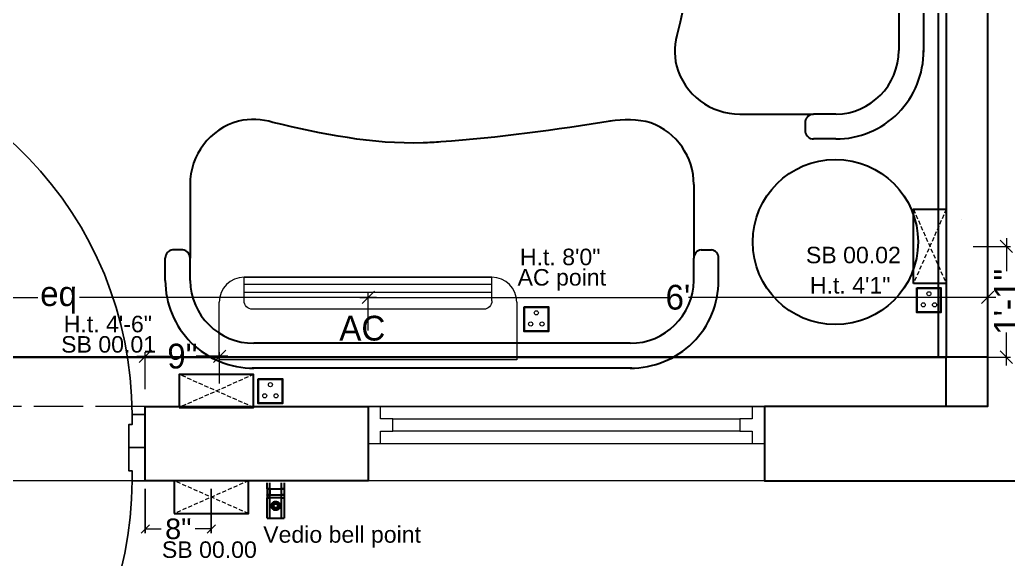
# Model space of a CAD drawing. Header units: millimetres. Extents: x 35877 to 3066687, y -650199 to -40525.
# Drawn here: x 148783.3 to 148902.9, y -180253.2 to -180187.8 of the extents above; entities that cross this region are included whole.
import ezdxf

# ---------------------------------------------------------------- set-up
doc = ezdxf.new("R2010")
doc.units = ezdxf.units.MM
doc.header["$MEASUREMENT"] = 0
doc.header["$PDMODE"] = 35
for name, pattern in [('ACAD_ISO02W100', [15, 12, -3]), ('DASHED', [0.75, 0.5, -0.25]), ('DASHED2', [0.375, 0.25, -0.125])]:
    doc.linetypes.add(name, pattern=pattern)
doc.layers.get('Defpoints').update_dxf_attribs({"color": 220})
doc.layers.add('AR DOOR', color=40, linetype='Continuous')
doc.layers.add('AR ELE-5', color=134, linetype='Continuous')
for name, color, linetype, lineweight in [('dim05', 1, 'Continuous', 13), ('el', 7, 'Continuous', 20), ('ELEC-wires', 1, 'DASHED2', 13), ('Electrical', 84, 'Continuous', 30), ('FUR', 250, 'Continuous', 0), ('FURNI', 25, 'Continuous', 5), ('FURNITURE', 32, 'Continuous', 9), ('furniture dimensions', 1, 'DASHED', 0), ('FURNITURE-1', 252, 'Continuous', 13), ('GROUND FLOOR', 7, 'Continuous', 9), ('GROUND FLOOR  ( PLINE )', 251, 'Continuous', 30), ('GROUND FLOOR ( DW_RAIL )', 7, 'Continuous', 9), ('hatch-rcc', 251, 'Continuous', 9), ('Labelling', 1, 'Continuous', 25), ('Text', 7, 'Continuous', 15), ('wall', 7, 'Continuous', 30)]:
    doc.layers.add(name, color=color, linetype=linetype, lineweight=lineweight)
doc.styles.add('Arial', font='arial.ttf')
doc.styles.add('century g', font='GOTHIC.TTF')
doc.styles.get("Standard").update_dxf_attribs({"font": 'arial.ttf', "height": 6})
doc.styles.add('TEXT', font='eurr____.ttf')
doc.dimstyles.new('Archana', dxfattribs={"dimtxt": 2, "dimasz": 0.75, "dimexe": 0.5, "dimexo": 0.5, "dimgap": 0, "dimtad": 0, "dimzin": 0, "dimdsep": 46, "dimlunit": 4, "dimtxsty": 'century g', "dimblk": 'OBLIQUE', "dimcen": 0, "dimdle": 1, "dimclrd": 256, "dimclre": 256, "dimclrt": 256, "dimadec": 0, "dimazin": 0, "dimtfac": 1, "dimtofl": 0, "dimtmove": 1, "dimatfit": 3, "dimfxl": 1, "dimfxlon": 1, "dimtolj": 1, "dimtzin": 0, "dimlwd": -1, "dimlwe": -1, "dimarcsym": 0})
doc.dimstyles.new('ISO-25', dxfattribs={"dimtxt": 2.5, "dimasz": 1, "dimexe": 0.5, "dimexo": 1, "dimtad": 0, "dimdec": 1, "dimlunit": 4, "dimtxsty": 'Standard', "dimblk": 'OBLIQUE', "dimcen": 2.5, "dimclrd": 1, "dimclre": 1, "dimclrt": 5, "dimadec": 0, "dimazin": 0, "dimtfac": 1, "dimtdec": 1, "dimtmove": 0, "dimatfit": 3, "dimfxl": 1, "dimlwd": -1, "dimarcsym": 0})

# ---------------------------------------------------------------- blocks, each defined once
blk = doc.blocks.new('*U20')
for points in [[(0, 0), (0, 1120), (30, 1120), (30, 0)], [(-40, 0), (0, 0), (0, -30), (10, -30), (10, -100), (-40, -100)], [(1160, 0), (1120, 0), (1120, -30), (1110, -30), (1110, -100), (1160, -100)]]:
    blk.add_lwpolyline(points, close=True)
at = {"layer": 'AR ELE-5', "linetype": 'ByBlock', "ltscale": 15}
blk.add_arc((-1.6, -0.7), 1121.6, 0.0347, 87.627, dxfattribs=at)
blk = doc.blocks.new('6616')
at = {"color": 242, "linetype": 'DASHED', "true_color": 0xcd2027}
for p, q in [((386784.79, -36915.77), (386775.78, -36911.78)), ((386784.79, -36911.78), (386775.78, -36915.77))]:
    blk.add_line(p, q, dxfattribs=at)
at = {"layer": 'ELEC-wires', "color": 5, "linetype": 'ByBlock', "lineweight": 30, "ltscale": 4}
blk.add_lwpolyline([(386775.78, -36911.78), (386784.79, -36911.78), (386784.79, -36915.77), (386775.78, -36915.77)], close=True, dxfattribs=at)
blk = doc.blocks.new('_Oblique')
at = {"layer": 'wall', "color": 0, "lineweight": -2}
blk.add_line((-0.5, -0.5), (0.5, 0.5), dxfattribs=at)
blk = doc.blocks.new('*D569')
at = {"layer": 'Defpoints', "color": 0, "linetype": 'Continuous', "lineweight": 0, "transparency": 16777216}
for p in [(148807.45, -180228.59), (148807.45, -180232.4), (148798.45, -180234.4)]:
    blk.add_point(p, dxfattribs=at)
at = {"layer": 'furniture dimensions', "color": 5, "linetype": 'Continuous', "transparency": 16777216}
for p, q in [((148797.45, -180228.59), (148801.3, -180228.59)), ((148808.45, -180228.59), (148804.6, -180228.59)), ((148807.45, -180231.9), (148807.45, -180228.09))]:
    blk.add_line(p, q, dxfattribs=at)
at = {"layer": 'furniture dimensions', "color": 5, "linetype": 'ByBlock', "transparency": 16777216}
blk.add_line((148798.45, -180232.59), (148798.45, -180228.09), dxfattribs=at)
at = {"layer": 'furniture dimensions', "color": 5, "linetype": 'Continuous', "transparency": 16777216, "xscale": 1.5, "yscale": 1.5, "zscale": 1.5, "rotation": 180}
blk.add_blockref('_Oblique', (148798.45, -180228.59), dxfattribs=at)
at = {"layer": 'furniture dimensions', "color": 5, "linetype": 'Continuous', "transparency": 16777216, "xscale": 1.5, "yscale": 1.5, "zscale": 1.5}
blk.add_blockref('_Oblique', (148807.45, -180228.59), dxfattribs=at)
at = {"layer": 'furniture dimensions', "linetype": 'Continuous', "lineweight": 0, "transparency": 16777216, "insert": (148802.95, -180228.59), "char_height": 3, "attachment_point": 5, "style": 'century g'}
blk.add_mtext('\\A1;9"', dxfattribs=at)
blk = doc.blocks.new('*D571')
at = {"layer": 'Defpoints', "color": 0, "linetype": 'Continuous', "lineweight": 0, "transparency": 16777216}
for p in [(148900.45, -180221.46), (148825.45, -180234.4, 0.05), (148900.45, -180234.66, 0.05)]:
    blk.add_point(p, dxfattribs=at)
at = {"layer": 'furniture dimensions', "color": 5, "linetype": 'Continuous', "transparency": 16777216}
for p, q in [((148824.45, -180221.46), (148861.65, -180221.46)), ((148901.45, -180221.46), (148864.25, -180221.46)), ((148900.45, -180225.46), (148900.45, -180220.96))]:
    blk.add_line(p, q, dxfattribs=at)
at = {"layer": 'furniture dimensions', "color": 5, "linetype": 'ByBlock', "transparency": 16777216}
blk.add_line((148825.45, -180225.46), (148825.45, -180220.96), dxfattribs=at)
at = {"layer": 'furniture dimensions', "color": 5, "linetype": 'Continuous', "transparency": 16777216, "xscale": 1.5, "yscale": 1.5, "zscale": 1.5, "rotation": 180}
blk.add_blockref('_Oblique', (148825.45, -180221.46), dxfattribs=at)
at = {"layer": 'furniture dimensions', "color": 5, "linetype": 'Continuous', "transparency": 16777216, "xscale": 1.5, "yscale": 1.5, "zscale": 1.5}
blk.add_blockref('_Oblique', (148900.45, -180221.46), dxfattribs=at)
at = {"layer": 'furniture dimensions', "linetype": 'Continuous', "lineweight": 0, "transparency": 16777216, "insert": (148862.95, -180221.46), "char_height": 3, "attachment_point": 5, "style": 'century g'}
blk.add_mtext("\\A1;6'", dxfattribs=at)
blk = doc.blocks.new('*D572')
at = {"layer": 'Defpoints', "color": 0, "linetype": 'Continuous', "lineweight": 0, "transparency": 16777216}
for p in [(148750.47, -180221.46), (148750.47, -180225.12, 0.05), (148825.45, -180224.4, 0.05)]:
    blk.add_point(p, dxfattribs=at)
at = {"layer": 'furniture dimensions', "color": 5, "linetype": 'Continuous', "transparency": 16777216}
for p, q in [((148749.47, -180221.46), (148785.44, -180221.46)), ((148750.47, -180224.62), (148750.47, -180220.96)), ((148826.45, -180221.46), (148790.48, -180221.46))]:
    blk.add_line(p, q, dxfattribs=at)
at = {"layer": 'furniture dimensions', "color": 5, "linetype": 'ByBlock', "transparency": 16777216}
blk.add_line((148825.45, -180223.9), (148825.45, -180220.96), dxfattribs=at)
at = {"layer": 'furniture dimensions', "color": 5, "linetype": 'Continuous', "transparency": 16777216, "xscale": 1.5, "yscale": 1.5, "zscale": 1.5, "rotation": 180}
blk.add_blockref('_Oblique', (148750.47, -180221.46), dxfattribs=at)
at = {"layer": 'furniture dimensions', "color": 5, "linetype": 'Continuous', "transparency": 16777216, "xscale": 1.5, "yscale": 1.5, "zscale": 1.5}
blk.add_blockref('_Oblique', (148825.45, -180221.46), dxfattribs=at)
at = {"layer": 'furniture dimensions', "linetype": 'Continuous', "lineweight": 0, "transparency": 16777216, "insert": (148787.96, -180221.46), "char_height": 3, "attachment_point": 5, "style": 'century g'}
blk.add_mtext('\\A1;eq', dxfattribs=at)
blk = doc.blocks.new('ac paln')
at = {"layer": 'Electrical', "lineweight": 15}
for p, q in [((389238.69, -37646.36), (389238.69, -37610.34)), ((389238.69, -37610.34), (389245.67, -37610.34)), ((389245.81, -37613.35), (389248.68, -37613.35)), ((389246.82, -37643.35), (389246.82, -37613.35)), ((389247.82, -37643.35), (389247.82, -37613.35)), ((389248.68, -37613.35), (389248.68, -37643.35)), ((389248.68, -37643.35), (389248.68, -37613.35)), ((389244.81, -37642.35), (389244.81, -37614.35)), ((389245.81, -37643.35), (389248.68, -37643.35)), ((389248.68, -37643.35), (389248.68, -37643.35)), ((389245.67, -37646.36), (389238.69, -37646.36))]:
    blk.add_line(p, q, dxfattribs=at)
for centre, start, end in [((389245.67, -37613.35), 0, 90), ((389245.67, -37643.35), 270, 0)]:
    blk.add_arc(centre, 3.01, start, end, dxfattribs=at)
at = {"layer": 'Electrical', "lineweight": 15, "extrusion": (0, 0, -1)}
for centre, start_param, end_param in [((389245.81, -37614.35), -0.785398, 0.785398), ((389245.81, -37642.35), 3.926991, 5.497787)]:
    blk.add_ellipse(centre, major_axis=(-0.71, 0.71), ratio=1, start_param=start_param, end_param=end_param, dxfattribs=at)
at = {"layer": 'Text', "style": 'TEXT'}
blk.add_text('AC', height=3, rotation=270, dxfattribs=at).set_placement((389241.02, -37624.87))
blk = doc.blocks.new('*D576')
at = {"layer": 'Defpoints', "color": 0, "lineweight": 0, "transparency": 16777216}
for p in [(148798.45, -180243.66), (148806.45, -180243.66), (148806.45, -180249.51)]:
    blk.add_point(p, dxfattribs=at)
at = {"layer": 'dim05', "color": 1, "linetype": 'Continuous', "lineweight": -2, "transparency": 16777216}
for p, q in [((148798.45, -180244.66), (148798.45, -180250.01)), ((148806.45, -180244.66), (148806.45, -180250.01))]:
    blk.add_line(p, q, dxfattribs=at)
at = {"layer": 'dim05', "color": 1, "linetype": 'Continuous', "transparency": 16777216}
for p, q in [((148798.45, -180249.51), (148800.38, -180249.51)), ((148806.45, -180249.51), (148804.51, -180249.51))]:
    blk.add_line(p, q, dxfattribs=at)
at = {"layer": 'dim05', "color": 1, "transparency": 16777216, "rotation": 180}
blk.add_blockref('_Oblique', (148798.45, -180249.51), dxfattribs=at)
at = {"layer": 'dim05', "color": 1, "transparency": 16777216}
blk.add_blockref('_Oblique', (148806.45, -180249.51), dxfattribs=at)
at = {"layer": 'dim05', "color": 5, "lineweight": 25, "transparency": 16777216, "insert": (148802.45, -180249.51), "char_height": 2.5, "attachment_point": 5, "style": 'Arial'}
blk.add_mtext('8"', dxfattribs=at)
blk = doc.blocks.new('*D668')
at = {"layer": 'Defpoints', "color": 0, "linetype": 'Continuous', "lineweight": 0, "transparency": 16777216}
for p in [(148895.45, -180215.29), (148895.45, -180228.7), (148902.72, -180228.7)]:
    blk.add_point(p, dxfattribs=at)
at = {"layer": 'furniture dimensions', "color": 5, "linetype": 'Continuous', "transparency": 16777216}
for p, q in [((148902.72, -180214.29), (148902.72, -180218.27)), ((148902.72, -180229.7), (148902.72, -180225.71)), ((148898.72, -180228.7), (148903.22, -180228.7))]:
    blk.add_line(p, q, dxfattribs=at)
at = {"layer": 'furniture dimensions', "color": 5, "linetype": 'ByBlock', "transparency": 16777216}
blk.add_line((148898.72, -180215.29), (148903.22, -180215.29), dxfattribs=at)
at = {"layer": 'furniture dimensions', "color": 5, "linetype": 'Continuous', "transparency": 16777216, "xscale": 1.5, "yscale": 1.5, "zscale": 1.5}
for p, rotation in [((148902.72, -180215.29), 90), ((148902.72, -180228.7), 270)]:
    blk.add_blockref('_Oblique', p, dxfattribs=dict(at, rotation=rotation))
at = {"layer": 'furniture dimensions', "linetype": 'Continuous', "lineweight": 0, "transparency": 16777216, "insert": (148902.72, -180221.99), "char_height": 3, "attachment_point": 5, "rotation": 90, "style": 'century g'}
blk.add_mtext('\\A1;1\'-1"', dxfattribs=at)
blk = doc.blocks.new('16')
at = {"layer": 'hatch-rcc', "color": 1, "lineweight": 30}
blk.add_lwpolyline([(392822.828, -38266.866), (392825.128, -38266.866), (392825.128, -38269.198), (392822.828, -38269.198)], close=True, dxfattribs=at)
at = {"layer": 'hatch-rcc', "color": 1}
blk.add_lwpolyline([(392822.888, -38266.927), (392825.067, -38266.927), (392825.067, -38269.138), (392822.888, -38269.138)], close=True, dxfattribs=at)
for centre in [(392823.979, -38267.423), (392823.442, -38268.481), (392824.515, -38268.481)]:
    blk.add_circle(centre, 0.195, dxfattribs=at)
blk = doc.blocks.new('erfer')
at = {"layer": 'hatch-rcc', "lineweight": 30}
blk.add_lwpolyline([(1905.9, -1304.21), (1908.38, -1304.21), (1908.38, -1306.73), (1905.9, -1306.73)], close=True, dxfattribs=at)
at = {"layer": 'hatch-rcc'}
blk.add_lwpolyline([(1905.96, -1304.28), (1908.31, -1304.28), (1908.31, -1306.66), (1905.96, -1306.66)], close=True, dxfattribs=at)
for centre in [(1907.14, -1304.81), (1906.56, -1305.95), (1907.72, -1305.95)]:
    blk.add_circle(centre, 0.211, dxfattribs=at)

msp = doc.modelspace()

# ---------------------------------------------------------------- linework, layer by layer
at = {"layer": 'FUR', "transparency": 33554687}
msp.add_line((148897.316, -180211.9714), (148897.316, -180211.9714), dxfattribs=at)
msp.add_line((148897.316, -180211.9714), (148897.316, -180211.9714), dxfattribs=at)
at = {"layer": 'FURNI', "color": 5, "lineweight": 30, "transparency": 33554687}
for p, q in [((148813.2105, -180244.6365), (148813.2105, -180243.911)), ((148813.5464, -180244.6365), (148813.5464, -180243.911)), ((148814.957, -180244.6365), (148814.957, -180243.911)), ((148815.2929, -180244.6365), (148815.2929, -180243.911)), ((148813.2105, -180244.6432), (148813.2105, -180244.6365)), ((148813.5464, -180244.6365), (148813.2105, -180244.6365)), ((148813.2105, -180244.6432), (148813.2105, -180245.3758)), ((148813.2105, -180244.6432), (148813.5464, -180244.6432)), ((148813.2105, -180245.3758), (148813.2105, -180245.3825)), ((148813.5464, -180245.3758), (148813.2105, -180245.3758)), ((148813.2105, -180245.4027), (148813.2105, -180245.3825)), ((148813.5464, -180245.3825), (148813.2105, -180245.3825)), ((148813.2105, -180245.4094), (148813.2105, -180245.4027)), ((148813.5464, -180245.4027), (148813.2105, -180245.4027)), ((148813.2105, -180245.4094), (148813.2105, -180245.7313)), ((148813.2105, -180245.4094), (148813.5464, -180245.4094)), ((148813.5464, -180244.6432), (148813.5464, -180244.6365)), ((148813.5464, -180245.3758), (148813.5464, -180244.6432)), ((148813.5464, -180245.3825), (148813.5464, -180245.3758)), ((148813.5464, -180245.4027), (148813.5464, -180245.3825)), ((148813.5464, -180245.4094), (148813.5464, -180245.4027)), ((148813.5464, -180245.7313), (148813.5464, -180245.4094)), ((148813.58, -180244.6365), (148814.9234, -180244.6365)), ((148813.58, -180245.4094), (148813.58, -180244.6365)), ((148814.9234, -180245.4094), (148813.58, -180245.4094)), ((148814.9234, -180244.6365), (148814.9234, -180245.4094)), ((148814.957, -180244.6432), (148814.957, -180244.6365)), ((148815.2929, -180244.6365), (148814.957, -180244.6365)), ((148814.957, -180245.3758), (148814.957, -180244.6432)), ((148814.957, -180244.6432), (148815.2929, -180244.6432)), ((148814.957, -180245.3825), (148814.957, -180245.3758)), ((148815.2929, -180245.3758), (148814.957, -180245.3758)), ((148814.957, -180245.4027), (148814.957, -180245.3825)), ((148815.2929, -180245.3825), (148814.957, -180245.3825)), ((148814.957, -180245.4094), (148814.957, -180245.4027)), ((148815.2929, -180245.4027), (148814.957, -180245.4027)), ((148814.957, -180245.7313), (148814.957, -180245.4094)), ((148815.2929, -180245.4094), (148814.957, -180245.4094)), ((148815.2929, -180244.6432), (148815.2929, -180244.6365)), ((148815.2929, -180245.3758), (148815.2929, -180244.6432)), ((148815.2929, -180245.3825), (148815.2929, -180245.3758)), ((148815.2929, -180245.4027), (148815.2929, -180245.3825)), ((148815.2929, -180245.4094), (148815.2929, -180245.4027)), ((148815.2929, -180245.7313), (148815.2929, -180245.4094)), ((148813.2105, -180245.7313), (148813.2105, -180245.7447)), ((148813.2105, -180245.7313), (148813.5464, -180245.7313)), ((148813.2105, -180248.1832), (148813.2105, -180245.7447)), ((148813.5464, -180245.7447), (148813.2105, -180245.7447)), ((148814.957, -180245.7313), (148813.5464, -180245.7313)), ((148813.5464, -180245.7447), (148813.5464, -180245.7313)), ((148814.957, -180245.7447), (148813.5464, -180245.7447)), ((148813.5464, -180248.1832), (148813.5464, -180245.7447)), ((148814.957, -180245.7447), (148814.957, -180245.7313)), ((148814.957, -180245.7313), (148815.2929, -180245.7313)), ((148814.957, -180248.1832), (148814.957, -180245.7447)), ((148814.957, -180245.7447), (148815.2929, -180245.7447)), ((148815.2929, -180245.7447), (148815.2929, -180245.7313)), ((148815.2929, -180248.1832), (148815.2929, -180245.7447)), ((148813.224, -180248.1967), (148815.2795, -180248.1967))]:
    msp.add_line(p, q, dxfattribs=at)
for points in [[(148814.7688, -180246.8493), (148814.7493, -180246.8946), (148814.7307, -180246.9337), (148814.713, -180246.9672), (148814.6959, -180246.996), (148814.6795, -180247.0206), (148814.6637, -180247.0419), (148814.6482, -180247.0604), (148814.6332, -180247.077), (148814.6184, -180247.0922), (148814.6038, -180247.1062), (148814.5893, -180247.1191), (148814.5749, -180247.1311), (148814.5604, -180247.1422), (148814.5459, -180247.1524), (148814.5312, -180247.162), (148814.5163, -180247.171), (148814.5011, -180247.1795), (148814.4857, -180247.1875), (148814.47, -180247.195), (148814.4541, -180247.2019), (148814.4379, -180247.2084), (148814.4216, -180247.2143), (148814.405, -180247.2197), (148814.3883, -180247.2245), (148814.3715, -180247.2288), (148814.3545, -180247.2325), (148814.3374, -180247.2356), (148814.3202, -180247.2382), (148814.303, -180247.2403), (148814.2856, -180247.2418), (148814.2683, -180247.2427), (148814.2509, -180247.243), (148814.2335, -180247.2428), (148814.2161, -180247.242), (148814.1988, -180247.2406), (148814.1815, -180247.2386), (148814.1643, -180247.2361), (148814.1472, -180247.2331), (148814.1302, -180247.2295), (148814.1133, -180247.2253), (148814.0966, -180247.2206), (148814.08, -180247.2153), (148814.0636, -180247.2095), (148814.0475, -180247.2031), (148814.0315, -180247.1963), (148814.0157, -180247.1889), (148814.0003, -180247.181), (148813.985, -180247.1726), (148813.9701, -180247.1637), (148813.9555, -180247.1543), (148813.9411, -180247.1445), (148813.9271, -180247.1342), (148813.9135, -180247.1234), (148813.9002, -180247.1122), (148813.8873, -180247.1005), (148813.8748, -180247.0885), (148813.8626, -180247.076), (148813.8509, -180247.0632), (148813.8396, -180247.05), (148813.8288, -180247.0364), (148813.8184, -180247.0224), (148813.8084, -180247.0082), (148813.799, -180246.9936), (148813.79, -180246.9787), (148813.7815, -180246.9635), (148813.7735, -180246.9479), (148813.766, -180246.9318), (148813.7589, -180246.915), (148813.7523, -180246.8975), (148813.7461, -180246.8791), (148813.7403, -180246.8597), (148813.735, -180246.8391), (148813.7301, -180246.8173), (148813.7259, -180246.7935), (148813.7226, -180246.7672), (148813.7206, -180246.7377), (148813.72, -180246.7043), (148813.7212, -180246.6663), (148813.7244, -180246.6232), (148813.7298, -180246.5742)], [(148813.7298, -180246.5742), (148813.7493, -180246.5289), (148813.7679, -180246.4898), (148813.7857, -180246.4562), (148813.8027, -180246.4275), (148813.8191, -180246.4028), (148813.835, -180246.3816), (148813.8504, -180246.363), (148813.8654, -180246.3464), (148813.8802, -180246.3313), (148813.8949, -180246.3172), (148813.9093, -180246.3043), (148813.9238, -180246.2923), (148813.9382, -180246.2813), (148813.9527, -180246.271), (148813.9674, -180246.2614), (148813.9823, -180246.2524), (148813.9975, -180246.2439), (148814.0129, -180246.2359), (148814.0286, -180246.2284), (148814.0446, -180246.2215), (148814.0607, -180246.215), (148814.0771, -180246.2091), (148814.0936, -180246.2038), (148814.1103, -180246.1989), (148814.1271, -180246.1947), (148814.1441, -180246.191), (148814.1612, -180246.1878), (148814.1784, -180246.1852), (148814.1957, -180246.1832), (148814.213, -180246.1817), (148814.2304, -180246.1808), (148814.2477, -180246.1804), (148814.2651, -180246.1807), (148814.2825, -180246.1815), (148814.2998, -180246.1828), (148814.3171, -180246.1848), (148814.3343, -180246.1873), (148814.3514, -180246.1903), (148814.3684, -180246.194), (148814.3853, -180246.1981), (148814.402, -180246.2029), (148814.4186, -180246.2081), (148814.435, -180246.2139), (148814.4512, -180246.2203), (148814.4671, -180246.2271), (148814.4829, -180246.2345), (148814.4984, -180246.2424), (148814.5136, -180246.2508), (148814.5285, -180246.2597), (148814.5432, -180246.2691), (148814.5575, -180246.279), (148814.5715, -180246.2893), (148814.5851, -180246.3), (148814.5984, -180246.3112), (148814.6113, -180246.3229), (148814.6239, -180246.3349), (148814.636, -180246.3474), (148814.6477, -180246.3602), (148814.659, -180246.3735), (148814.6698, -180246.387), (148814.6802, -180246.401), (148814.6902, -180246.4152), (148814.6997, -180246.4298), (148814.7086, -180246.4447), (148814.7171, -180246.4599), (148814.7251, -180246.4755), (148814.7327, -180246.4916), (148814.7397, -180246.5084), (148814.7464, -180246.5259), (148814.7526, -180246.5443), (148814.7583, -180246.5638), (148814.7636, -180246.5843), (148814.7685, -180246.6061), (148814.7727, -180246.6299), (148814.776, -180246.6562), (148814.7781, -180246.6857), (148814.7786, -180246.7191), (148814.7775, -180246.7571), (148814.7743, -180246.8002), (148814.7688, -180246.8493)], [(148814.6125, -180246.9199), (148814.5887, -180246.9501), (148814.5668, -180246.9758), (148814.5467, -180246.9974), (148814.528, -180247.0156), (148814.5107, -180247.0309), (148814.4945, -180247.0437), (148814.4792, -180247.0545), (148814.4645, -180247.0639), (148814.4503, -180247.0724), (148814.4365, -180247.08), (148814.423, -180247.0868), (148814.4097, -180247.0929), (148814.3966, -180247.0983), (148814.3836, -180247.1031), (148814.3706, -180247.1074), (148814.3576, -180247.1112), (148814.3445, -180247.1145), (148814.3313, -180247.1174), (148814.3179, -180247.1198), (148814.3045, -180247.1219), (148814.2911, -180247.1235), (148814.2776, -180247.1246), (148814.2641, -180247.1253), (148814.2505, -180247.1256), (148814.237, -180247.1254), (148814.2235, -180247.1248), (148814.21, -180247.1237), (148814.1965, -180247.1222), (148814.1831, -180247.1202), (148814.1698, -180247.1179), (148814.1565, -180247.115), (148814.1434, -180247.1118), (148814.1304, -180247.1081), (148814.1174, -180247.104), (148814.1047, -180247.0995), (148814.0921, -180247.0945), (148814.0796, -180247.0892), (148814.0674, -180247.0834), (148814.0553, -180247.0773), (148814.0434, -180247.0707), (148814.0318, -180247.0638), (148814.0204, -180247.0565), (148814.0093, -180247.0488), (148813.9984, -180247.0408), (148813.9877, -180247.0324), (148813.9774, -180247.0237), (148813.9673, -180247.0146), (148813.9575, -180247.0052), (148813.9481, -180246.9955), (148813.939, -180246.9855), (148813.9302, -180246.9752), (148813.9217, -180246.9646), (148813.9136, -180246.9538), (148813.9059, -180246.9427), (148813.8985, -180246.9313), (148813.8915, -180246.9197), (148813.8849, -180246.9079), (148813.8787, -180246.8959), (148813.8729, -180246.8836), (148813.8674, -180246.8712), (148813.8624, -180246.8586), (148813.8578, -180246.8459), (148813.8536, -180246.833), (148813.8499, -180246.82), (148813.8466, -180246.8069), (148813.8437, -180246.7935), (148813.8413, -180246.7799), (148813.8393, -180246.7658), (148813.8379, -180246.7513), (148813.8369, -180246.7362), (148813.8365, -180246.7204), (148813.8366, -180246.7039), (148813.8374, -180246.6865), (148813.839, -180246.6678), (148813.8418, -180246.6473), (148813.8462, -180246.6247), (148813.8525, -180246.5994), (148813.8611, -180246.5711), (148813.8722, -180246.5393), (148813.8862, -180246.5035)], [(148813.8862, -180246.5035), (148813.91, -180246.4733), (148813.9318, -180246.4477), (148813.952, -180246.426), (148813.9706, -180246.4078), (148813.9879, -180246.3926), (148814.0041, -180246.3798), (148814.0194, -180246.3689), (148814.0341, -180246.3595), (148814.0483, -180246.351), (148814.0621, -180246.3434), (148814.0756, -180246.3366), (148814.0889, -180246.3305), (148814.102, -180246.3251), (148814.115, -180246.3203), (148814.128, -180246.316), (148814.141, -180246.3123), (148814.1541, -180246.3089), (148814.1674, -180246.3061), (148814.1807, -180246.3036), (148814.1941, -180246.3016), (148814.2075, -180246.3), (148814.221, -180246.2988), (148814.2346, -180246.2981), (148814.2481, -180246.2979), (148814.2616, -180246.298), (148814.2752, -180246.2987), (148814.2887, -180246.2997), (148814.3021, -180246.3012), (148814.3155, -180246.3032), (148814.3289, -180246.3056), (148814.3421, -180246.3084), (148814.3552, -180246.3116), (148814.3683, -180246.3153), (148814.3812, -180246.3194), (148814.394, -180246.324), (148814.4066, -180246.3289), (148814.419, -180246.3342), (148814.4313, -180246.34), (148814.4433, -180246.3462), (148814.4552, -180246.3527), (148814.4668, -180246.3596), (148814.4782, -180246.3669), (148814.4894, -180246.3746), (148814.5003, -180246.3826), (148814.5109, -180246.391), (148814.5213, -180246.3998), (148814.5313, -180246.4088), (148814.5411, -180246.4182), (148814.5505, -180246.4279), (148814.5597, -180246.4379), (148814.5685, -180246.4482), (148814.5769, -180246.4588), (148814.585, -180246.4697), (148814.5927, -180246.4808), (148814.6001, -180246.4921), (148814.6071, -180246.5037), (148814.6137, -180246.5155), (148814.6199, -180246.5276), (148814.6258, -180246.5398), (148814.6312, -180246.5522), (148814.6362, -180246.5648), (148814.6408, -180246.5775), (148814.645, -180246.5904), (148814.6488, -180246.6034), (148814.6521, -180246.6166), (148814.655, -180246.6299), (148814.6574, -180246.6436), (148814.6593, -180246.6576), (148814.6608, -180246.6721), (148814.6617, -180246.6872), (148814.6621, -180246.703), (148814.662, -180246.7195), (148814.6613, -180246.737), (148814.6597, -180246.7557), (148814.6568, -180246.7761), (148814.6524, -180246.7988), (148814.6461, -180246.824), (148814.6376, -180246.8523), (148814.6265, -180246.8842), (148814.6125, -180246.9199)], [(148814.0761, -180246.886), (148814.0626, -180246.8679), (148814.0514, -180246.8516), (148814.0421, -180246.8369), (148814.0347, -180246.8236), (148814.0287, -180246.8114), (148814.0239, -180246.8003), (148814.02, -180246.79), (148814.0169, -180246.7802), (148814.0143, -180246.7709), (148814.0121, -180246.7618), (148814.0103, -180246.7529), (148814.0089, -180246.7441), (148814.0079, -180246.7352), (148814.0073, -180246.7262), (148814.007, -180246.7168), (148814.0071, -180246.7071), (148814.0075, -180246.6969), (148814.0085, -180246.6859), (148814.0101, -180246.6739), (148814.0127, -180246.6606), (148814.0164, -180246.6458), (148814.0214, -180246.6292), (148814.0279, -180246.6105), (148814.0362, -180246.5895)], [(148814.0362, -180246.5895), (148814.0501, -180246.5718), (148814.063, -180246.5567), (148814.0748, -180246.544), (148814.0857, -180246.5333), (148814.0959, -180246.5244), (148814.1054, -180246.5169), (148814.1144, -180246.5105), (148814.123, -180246.505), (148814.1313, -180246.5), (148814.1394, -180246.4955), (148814.1474, -180246.4915), (148814.1552, -180246.488), (148814.1629, -180246.4848), (148814.1705, -180246.482), (148814.1781, -180246.4795), (148814.1858, -180246.4773), (148814.1935, -180246.4753), (148814.2012, -180246.4736), (148814.209, -180246.4722), (148814.2169, -180246.471), (148814.2248, -180246.47), (148814.2327, -180246.4694), (148814.2407, -180246.469), (148814.2486, -180246.4688), (148814.2566, -180246.4689), (148814.2646, -180246.4693), (148814.2727, -180246.47), (148814.2809, -180246.471), (148814.2894, -180246.4724), (148814.2981, -180246.4742), (148814.3071, -180246.4763), (148814.3164, -180246.4789), (148814.3262, -180246.482), (148814.3366, -180246.4857), (148814.3477, -180246.4905), (148814.3599, -180246.4964), (148814.3733, -180246.5038), (148814.388, -180246.513), (148814.4044, -180246.5241), (148814.4225, -180246.5375)], [(148814.4225, -180246.5375), (148814.436, -180246.5555), (148814.4473, -180246.5718), (148814.4565, -180246.5865), (148814.464, -180246.5999), (148814.47, -180246.612), (148814.4748, -180246.6231), (148814.4786, -180246.6335), (148814.4817, -180246.6432), (148814.4843, -180246.6526), (148814.4866, -180246.6615), (148814.4884, -180246.6702), (148814.4898, -180246.6787), (148814.4909, -180246.6869), (148814.4916, -180246.695), (148814.4921, -180246.703), (148814.4922, -180246.711), (148814.4921, -180246.7189), (148814.4918, -180246.7269), (148814.4911, -180246.7348), (148814.4902, -180246.7427), (148814.4891, -180246.7506), (148814.4877, -180246.7584), (148814.486, -180246.7662), (148814.4841, -180246.7739), (148814.482, -180246.7815), (148814.4796, -180246.7891), (148814.4769, -180246.7966), (148814.474, -180246.804), (148814.4709, -180246.8113), (148814.4675, -180246.8185), (148814.4639, -180246.8256), (148814.46, -180246.8326), (148814.456, -180246.8394), (148814.4517, -180246.8461), (148814.4472, -180246.8526), (148814.4425, -180246.859), (148814.4375, -180246.8653), (148814.4324, -180246.8713), (148814.4271, -180246.8772), (148814.4216, -180246.883), (148814.4159, -180246.8885), (148814.41, -180246.8939), (148814.404, -180246.899), (148814.3978, -180246.904), (148814.3914, -180246.9087), (148814.3849, -180246.9133), (148814.3782, -180246.9176), (148814.3714, -180246.9217), (148814.3645, -180246.9256), (148814.3574, -180246.9293), (148814.3502, -180246.9327), (148814.3429, -180246.9359), (148814.3356, -180246.9388), (148814.3281, -180246.9415), (148814.3205, -180246.944), (148814.3129, -180246.9462), (148814.3052, -180246.9481), (148814.2974, -180246.9498), (148814.2896, -180246.9513), (148814.2817, -180246.9525), (148814.2738, -180246.9534), (148814.2659, -180246.9541), (148814.258, -180246.9545), (148814.25, -180246.9546), (148814.2421, -180246.9545), (148814.2341, -180246.9541), (148814.226, -180246.9534), (148814.2177, -180246.9524), (148814.2092, -180246.951), (148814.2005, -180246.9492), (148814.1915, -180246.9471), (148814.1822, -180246.9445), (148814.1724, -180246.9414), (148814.1621, -180246.9377), (148814.1509, -180246.933), (148814.1387, -180246.927), (148814.1254, -180246.9196), (148814.1106, -180246.9105), (148814.0942, -180246.8993), (148814.0761, -180246.886)]]:
    msp.add_lwpolyline(points, dxfattribs=at)
msp.add_lwpolyline([(148814.023, -180246.4867), (148814.0305, -180246.4794), (148814.0382, -180246.4724), (148814.0461, -180246.4656), (148814.0543, -180246.4591), (148814.0627, -180246.4528), (148814.0712, -180246.4469), (148814.08, -180246.4412), (148814.0889, -180246.4358), (148814.098, -180246.4307), (148814.1073, -180246.4259), (148814.1167, -180246.4214), (148814.1263, -180246.4172), (148814.136, -180246.4134), (148814.1458, -180246.4098), (148814.1558, -180246.4066), (148814.1658, -180246.4037), (148814.1759, -180246.4011), (148814.1861, -180246.3989), (148814.1964, -180246.397), (148814.2067, -180246.3954), (148814.2171, -180246.3942), (148814.2275, -180246.3933), (148814.2379, -180246.3928), (148814.2484, -180246.3926), (148814.2588, -180246.3927), (148814.2692, -180246.3932), (148814.2797, -180246.394), (148814.29, -180246.3952), (148814.3004, -180246.3967), (148814.3107, -180246.3985), (148814.3209, -180246.4007), (148814.331, -180246.4032), (148814.3411, -180246.406), (148814.351, -180246.4092), (148814.3609, -180246.4127), (148814.3706, -180246.4165), (148814.3802, -180246.4206), (148814.3896, -180246.4251), (148814.3989, -180246.4298), (148814.4081, -180246.4349), (148814.417, -180246.4402), (148814.4258, -180246.4458), (148814.4344, -180246.4518), (148814.4428, -180246.4579), (148814.451, -180246.4644), (148814.459, -180246.4711), (148814.4668, -180246.4781), (148814.4743, -180246.4854), (148814.4816, -180246.4929), (148814.4886, -180246.5006), (148814.4954, -180246.5085), (148814.5019, -180246.5167), (148814.5082, -180246.5251), (148814.5142, -180246.5336), (148814.5198, -180246.5424), (148814.5252, -180246.5513), (148814.5303, -180246.5604), (148814.5351, -180246.5697), (148814.5396, -180246.5791), (148814.5438, -180246.5887), (148814.5477, -180246.5984), (148814.5512, -180246.6082), (148814.5544, -180246.6182), (148814.5573, -180246.6282), (148814.5599, -180246.6383), (148814.5621, -180246.6485), (148814.564, -180246.6588), (148814.5656, -180246.6691), (148814.5668, -180246.6795), (148814.5677, -180246.6899), (148814.5683, -180246.7003), (148814.5685, -180246.7108), (148814.5683, -180246.7212), (148814.5678, -180246.7316), (148814.567, -180246.7421), (148814.5659, -180246.7524), (148814.5643, -180246.7628), (148814.5625, -180246.7731), (148814.5603, -180246.7833), (148814.5578, -180246.7934), (148814.555, -180246.8035), (148814.5518, -180246.8134), (148814.5483, -180246.8232), (148814.5445, -180246.833), (148814.5404, -180246.8426), (148814.536, -180246.852), (148814.5312, -180246.8613), (148814.5262, -180246.8705), (148814.5208, -180246.8794), (148814.5152, -180246.8882), (148814.5093, -180246.8968), (148814.5031, -180246.9052), (148814.4966, -180246.9134), (148814.4899, -180246.9214), (148814.4829, -180246.9292), (148814.4757, -180246.9367), (148814.4682, -180246.944), (148814.4605, -180246.951), (148814.4525, -180246.9578), (148814.4443, -180246.9643), (148814.436, -180246.9706), (148814.4274, -180246.9765), (148814.4186, -180246.9822), (148814.4097, -180246.9876), (148814.4006, -180246.9927), (148814.3913, -180246.9975), (148814.3819, -180247.002), (148814.3723, -180247.0062), (148814.3626, -180247.0101), (148814.3528, -180247.0136), (148814.3429, -180247.0168), (148814.3328, -180247.0197), (148814.3227, -180247.0223), (148814.3125, -180247.0245), (148814.3022, -180247.0264), (148814.2919, -180247.028), (148814.2815, -180247.0292), (148814.2711, -180247.0301), (148814.2607, -180247.0307), (148814.2503, -180247.0309), (148814.2398, -180247.0307), (148814.2294, -180247.0302), (148814.219, -180247.0294), (148814.2086, -180247.0282), (148814.1983, -180247.0267), (148814.188, -180247.0249), (148814.1778, -180247.0227), (148814.1676, -180247.0202), (148814.1576, -180247.0174), (148814.1476, -180247.0142), (148814.1378, -180247.0107), (148814.1281, -180247.0069), (148814.1185, -180247.0028), (148814.109, -180246.9984), (148814.0997, -180246.9936), (148814.0906, -180246.9886), (148814.0816, -180246.9832), (148814.0728, -180246.9776), (148814.0642, -180246.9717), (148814.0558, -180246.9655), (148814.0476, -180246.959), (148814.0396, -180246.9523), (148814.0318, -180246.9453), (148814.0243, -180246.9381), (148814.017, -180246.9306), (148814.01, -180246.9228), (148814.0032, -180246.9149), (148813.9967, -180246.9067), (148813.9905, -180246.8984), (148813.9845, -180246.8898), (148813.9788, -180246.881), (148813.9734, -180246.8721), (148813.9683, -180246.863), (148813.9635, -180246.8537), (148813.959, -180246.8443), (148813.9548, -180246.8347), (148813.951, -180246.825), (148813.9474, -180246.8152), (148813.9442, -180246.8053), (148813.9413, -180246.7952), (148813.9387, -180246.7851), (148813.9365, -180246.7749), (148813.9346, -180246.7646), (148813.933, -180246.7543), (148813.9318, -180246.7439), (148813.9309, -180246.7335), (148813.9304, -180246.7231), (148813.9302, -180246.7127), (148813.9303, -180246.7022), (148813.9308, -180246.6918), (148813.9316, -180246.6814), (148813.9328, -180246.671), (148813.9343, -180246.6607), (148813.9361, -180246.6504), (148813.9383, -180246.6402), (148813.9408, -180246.63), (148813.9436, -180246.62), (148813.9468, -180246.61), (148813.9503, -180246.6002), (148813.9541, -180246.5905), (148813.9582, -180246.5809), (148813.9627, -180246.5714), (148813.9674, -180246.5621), (148813.9725, -180246.553), (148813.9778, -180246.544), (148813.9834, -180246.5352), (148813.9894, -180246.5266), (148813.9956, -180246.5182), (148814.002, -180246.51), (148814.0087, -180246.502), (148814.0157, -180246.4942)], close=True, dxfattribs=at)
at = {"layer": 'FURNITURE', "color": 9, "lineweight": 30, "true_color": 0xc7c8ca, "transparency": 33554687}
for p, q in [((148894.4473, -180138.66), (148894.4473, -180228.6603)), ((148750.4473, -180228.6986), (148895.4473, -180228.6986))]:
    msp.add_line(p, q, dxfattribs=at)
at = {"layer": 'FURNITURE', "color": 9, "lineweight": 30, "true_color": 0xc7c8ca, "transparency": 16777216}
for p, q in [((148889.6906, -180145.9902, -4.12), (148889.6906, -180191.5582, -1.4642)), ((148892.6906, -180145.7818, 0.0821), (148892.6906, -180191.7666, 2.907)), ((148870.4656, -180199.2742, 2.8134), (148879.377, -180199.2742, 3.7001)), ((148878.377, -180200.15, 3.7001), (148878.377, -180201.3983, 3.7001)), ((148882.0793, -180199.2742, 2.3409), (148879.377, -180199.2742, 2.3409)), ((148882.0793, -180202.2742, 2.3409), (148879.377, -180202.2742, 2.3409)), ((148803.8783, -180207.7968, 2.8134), (148803.8783, -180216.7081, 3.7001)), ((148864.8783, -180207.7968, 2.8134), (148864.8783, -180216.7081, 3.7001)), ((148803.0024, -180215.7081, 3.7001), (148801.7541, -180215.7081, 3.7001)), ((148865.7541, -180215.7081, 3.7001), (148867.0024, -180215.7081, 3.7001)), ((148800.8783, -180219.4105, 2.3409), (148800.8783, -180216.7081, 2.3409)), ((148803.8783, -180219.4105, 2.3409), (148803.8783, -180216.7081, 2.3409)), ((148864.8783, -180219.4105, 3.7001), (148864.8783, -180216.7081, 3.7001)), ((148867.8783, -180219.4105, 3.7001), (148867.8783, -180216.7081, 3.7001)), ((148857.1622, -180227.0218, -4.12), (148811.5943, -180227.0218, -1.4642)), ((148857.3707, -180230.0218, 0.0821), (148811.3858, -180230.0218, 2.907))]:
    msp.add_line(p, q, dxfattribs=at)
msp.add_circle((148882.0229, -180214.751, -0.0495), 10.0007, dxfattribs=at)
for centre, radius, start, end in [((148870.7069, -180191.6687, -1.3714), 8.1339, 162.618345, 192.466718), ((148882.0793, -180191.6624, 2.3409), 10.6118, 270, 0.562696), ((148881.9737, -180191.5582, 2.3409), 7.7169, 270.900455, 0), ((148870.4856, -180191.2542, 2.8134), 8.02, 195.700879, 269.857319), ((148811.8982, -180207.8167, 2.8134), 8.02, 105.700879, 179.857319), ((148811.4837, -180208.0381, -1.3714), 8.1339, 72.618345, 102.466718), ((148856.7605, -180212.344, 4.1726), 12.384, 76.380272, 99.494728), ((148879.377, -180200.283, 2.3409), 1.0088, 90, 172.426997), ((148856.8583, -180207.8167, 4.1726), 8.02, 0.142681, 69.426293), ((148879.377, -180201.2654, 2.3409), 1.0088, 187.573003, 270), ((148801.887, -180216.7081, 2.3409), 1.0088, 97.573003, 180), ((148802.8695, -180216.7081, 2.3409), 1.0088, 0, 82.426997), ((148865.887, -180216.7081, 2.3409), 1.0088, 97.573003, 180), ((148866.8695, -180216.7081, 2.3409), 1.0088, 0, 82.426997), ((148811.4901, -180219.4105, 2.3409), 10.6118, 180, 270.562696), ((148811.5943, -180219.3049, 2.3409), 7.7169, 180.900455, 270), ((148857.2664, -180219.4105, 2.3409), 10.6118, 269.437304, 0), ((148857.1622, -180219.3049, 2.3409), 7.7169, 270, 359.099545)]:
    msp.add_arc(centre, radius, start, end, dxfattribs=at)
for points in [[(148862.7515, -180148.1303, 3.8417), (148863.8154, -180155.0123, 2.6126), (148864.9365, -180162.5969, 1.3608), (148865.7563, -180176.5411, 1.542), (148864.3524, -180183.2409, 0.0738), (148862.9445, -180189.2388, -1.3714)], [(148855.0222, -180200.0826, 3.8417), (148848.1402, -180201.1465, 2.6126), (148840.5556, -180202.2676, 1.3608), (148826.6114, -180203.0875, 1.542), (148819.9115, -180201.6836, 0.0738), (148813.9136, -180200.2756, -1.3714)]]:
    msp.add_open_spline(points, degree=3, knots=[1.8844998, 1.8844998, 1.8844998, 1.8844998, 22.97733312, 25.09559381, 43.70575449, 43.70575449, 43.70575449, 43.70575449], dxfattribs=at)
at = {"layer": 'furniture dimensions', "color": 9, "linetype": 'Continuous', "lineweight": 30, "true_color": 0xc7c8ca, "transparency": 33554687}
for p, q in [((148895.4473, -180093.16), (148895.4473, -180228.6986)), ((148895.4473, -180228.6986), (148750.4473, -180228.6986))]:
    msp.add_line(p, q, dxfattribs=at)
at = {"layer": 'GROUND FLOOR', "transparency": 33554687}
for p, q in [((148900.4473, -180234.66), (148798.4473, -180234.66)), ((148798.4473, -180234.66), (148798.4473, -180243.66)), ((149141.9473, -180243.66), (148741.4473, -180243.66))]:
    msp.add_line(p, q, dxfattribs=at)
at = {"layer": 'GROUND FLOOR  ( PLINE )', "transparency": 33554687}
msp.add_lwpolyline([(148904.9473, -180234.66), (148904.9473, -180161.16), (148946.9473, -180161.16), (148946.9473, -180138.66), (148942.4473, -180138.66), (148942.4473, -180156.66), (148904.9473, -180156.66), (148904.9473, -180138.66), (148900.4473, -180138.66), (148900.4473, -180234.66), (148873.4473, -180234.66), (148873.4473, -180243.66), (148904.9473, -180243.66)], dxfattribs=at)
msp.add_lwpolyline([(148798.4473, -180234.66), (148825.4473, -180234.66), (148825.4473, -180243.66), (148798.4473, -180243.66)], close=True, dxfattribs=at)
at = {"layer": 'GROUND FLOOR ( DW_RAIL )', "transparency": 33554687}
for points in [[(148825.4473, -180234.66), (148873.4473, -180234.66), (148873.4473, -180243.66), (148825.4473, -180243.66)], [(148873.4473, -180234.66), (148871.9473, -180234.66), (148871.9473, -180236.16), (148870.4473, -180236.16), (148870.4473, -180237.66), (148828.4473, -180237.66), (148828.4473, -180236.16), (148826.9473, -180236.16), (148826.9473, -180234.66), (148825.4473, -180234.66), (148825.4473, -180239.16), (148826.9473, -180239.16), (148826.9473, -180237.66), (148828.4473, -180237.66), (148828.4473, -180236.16), (148870.4473, -180236.16), (148870.4473, -180237.66), (148871.9473, -180237.66), (148871.9473, -180239.16), (148873.4473, -180239.16), (148873.4473, -180234.66), (148825.4473, -180234.66), (148825.4473, -180239.16), (148873.4473, -180239.16)]]:
    msp.add_lwpolyline(points, close=True, dxfattribs=at)
at = {"layer": 'Labelling', "color": 251, "linetype": 'ACAD_ISO02W100', "lineweight": 0, "ltscale": 0.5, "true_color": 0x636466, "transparency": 33554687}
for p, q in [((148895.4473, -180233.9094), (148895.4473, -179960.16)), ((148798.4473, -180234.66), (148750.4473, -180234.66))]:
    msp.add_line(p, q, dxfattribs=at)
at = {"layer": 'Labelling', "lineweight": 30, "ltscale": 10, "transparency": 33554687}
msp.add_lwpolyline([(148895.4473, -180228.66), (148900.4473, -180228.66), (148900.4473, -180234.66), (148895.4473, -180234.66)], close=True, dxfattribs=at)

# ---------------------------------------------------------------- block references
at = {"layer": 'AR DOOR', "linetype": 'ByBlock', "lineweight": -2, "transparency": 33554687, "extrusion": (0, 0, -1), "xscale": -0.04000000000002399, "yscale": 0.04000000000002399, "zscale": -0.04000000000002399}
msp.add_blockref('*U20', (-148752.0473, -180235.66), dxfattribs=at)
at = {"layer": 'AR DOOR', "linetype": 'ByBlock', "lineweight": -2, "transparency": 33554687, "extrusion": (0, 0, -1), "xscale": 0.04000000000002399, "yscale": 0.04000000000002399, "zscale": -0.04000000000002399, "rotation": 180}
msp.add_blockref('*U20', (-148752.0473, -180243.66), dxfattribs=at)
at = {"layer": 'el', "color": 1, "transparency": 33554687, "rotation": 90}
msp.add_blockref('6616', (111979.6767, -566995.5755), dxfattribs=at)
at = {"layer": 'el', "color": 18, "true_color": 0x000000, "transparency": 33554687, "rotation": 90}
msp.add_blockref('ac paln', (111197.079, -569467.7069), dxfattribs=at)
at = {"layer": 'el', "color": 18, "true_color": 0x000000, "transparency": 33554687, "xscale": 1.274012090250485, "yscale": 1.274012090250485, "zscale": 1.274012090250485}
msp.add_blockref('16', (-351616.6893, -131470.1704), dxfattribs=at)
at = {"layer": 'el', "color": 1, "transparency": 33554687, "xscale": -1, "rotation": 180.0000000001202}
for p in [(-237973.2108, -217146.5673), (-237973.84, -217159.4307)]:
    msp.add_blockref('6616', p, dxfattribs=at)
at = {"layer": 'FURNITURE-1', "transparency": 33554687, "xscale": 1.18092012721511, "yscale": 1.18092012721511, "zscale": 1.18092012721511}
for p in [(146641.1621, -178680.1433), (146561.4258, -178691.1573)]:
    msp.add_blockref('erfer', p, dxfattribs=at)

# ---------------------------------------------------------------- texts
at = {"layer": 'Electrical', "color": 240, "true_color": 0xed1f24, "transparency": 33554687}
for s, p in [('H.t. 8\'0"', (148843.8163, -180217.5609, -0.0495)), ('H.t. 4\'1"', (148878.9301, -180220.9969)), ('H.t. 4\'-6"', (148788.5805, -180225.6882)), ('Vedio bell point', (148812.7342, -180251.1742))]:
    msp.add_text(s, height=2, dxfattribs=at).set_placement(p)
at = {"layer": 'Electrical', "color": 5, "transparency": 33554687}
for s, p in [('SB 00.02', (148878.4522, -180217.3287)), ('AC point', (148843.5343, -180220.0311, -0.0495)), ('SB 00.01', (148788.2683, -180228.1507)), ('SB 00.00', (148800.4681, -180253.013, -0.0495))]:
    msp.add_text(s, height=2, dxfattribs=at).set_placement(p)

# ---------------------------------------------------------------- dimensions: what is measured, and where the dimension line sits
at = {"layer": 'dim05', "color": 27, "lineweight": 25, "true_color": 0x7d5120, "transparency": 33554687}
dim = msp.add_linear_dim(base=(148806.4473, -180249.5104), p1=(148798.4473, -180243.66), p2=(148806.4473, -180243.66), dimstyle='ISO-25', override={"dimtxsty": 'Arial'}, dxfattribs=at)
dim.commit()
dim.dimension.update_dxf_attribs({"geometry": '*D576', "text_midpoint": (148802.4473, -180249.5104)})
at = {"layer": 'furniture dimensions', "color": 5, "linetype": 'Continuous', "lineweight": 0, "transparency": 33554687}
dim = msp.add_linear_dim(base=(148902.7157, -180228.6986), p1=(148895.4473, -180215.2883), p2=(148895.4473, -180228.6986), angle=90, dimstyle='Archana', override={"dimtxt": 3, "dimasz": 1.5, "dimdec": 0, "dimclrd": 5, "dimclre": 5, "dimfxl": 4}, dxfattribs=at)
dim.commit()
dim.dimension.update_dxf_attribs({"geometry": '*D668', "text_midpoint": (148902.7157, -180221.9934)})
for base, p1, p2, text, picture, middle in [((148750.4714, -180221.4612, -0.0495), (148825.4476, -180224.4016), (148750.4714, -180225.122), 'eq', '*D572', (148787.9595, -180221.4612, -0.0495)), ((148900.4473, -180221.4612, -0.0495), (148825.4476, -180234.3966), (148900.4473, -180234.66), "6'", '*D571', (148862.9475, -180221.4612, -0.0495))]:
    dim = msp.add_linear_dim(base=base, p1=p1, p2=p2, text=text, dimstyle='Archana', override={"dimtxt": 3, "dimasz": 1.5, "dimdec": 0, "dimclrd": 5, "dimclre": 5, "dimfxl": 4}, dxfattribs=at)
    dim.commit()
    dim.dimension.update_dxf_attribs({"geometry": picture, "text_midpoint": middle})
dim = msp.add_linear_dim(base=(148807.4476, -180228.5929), p1=(148798.4476, -180234.3966), p2=(148807.4476, -180232.4031), dimstyle='Archana', override={"dimtxt": 3, "dimasz": 1.5, "dimdec": 0, "dimclrd": 5, "dimclre": 5, "dimfxl": 4}, dxfattribs=at)
dim.commit()
dim.dimension.update_dxf_attribs({"geometry": '*D569', "text_midpoint": (148802.9476, -180228.5929)})

doc.saveas('drawing.dxf')
